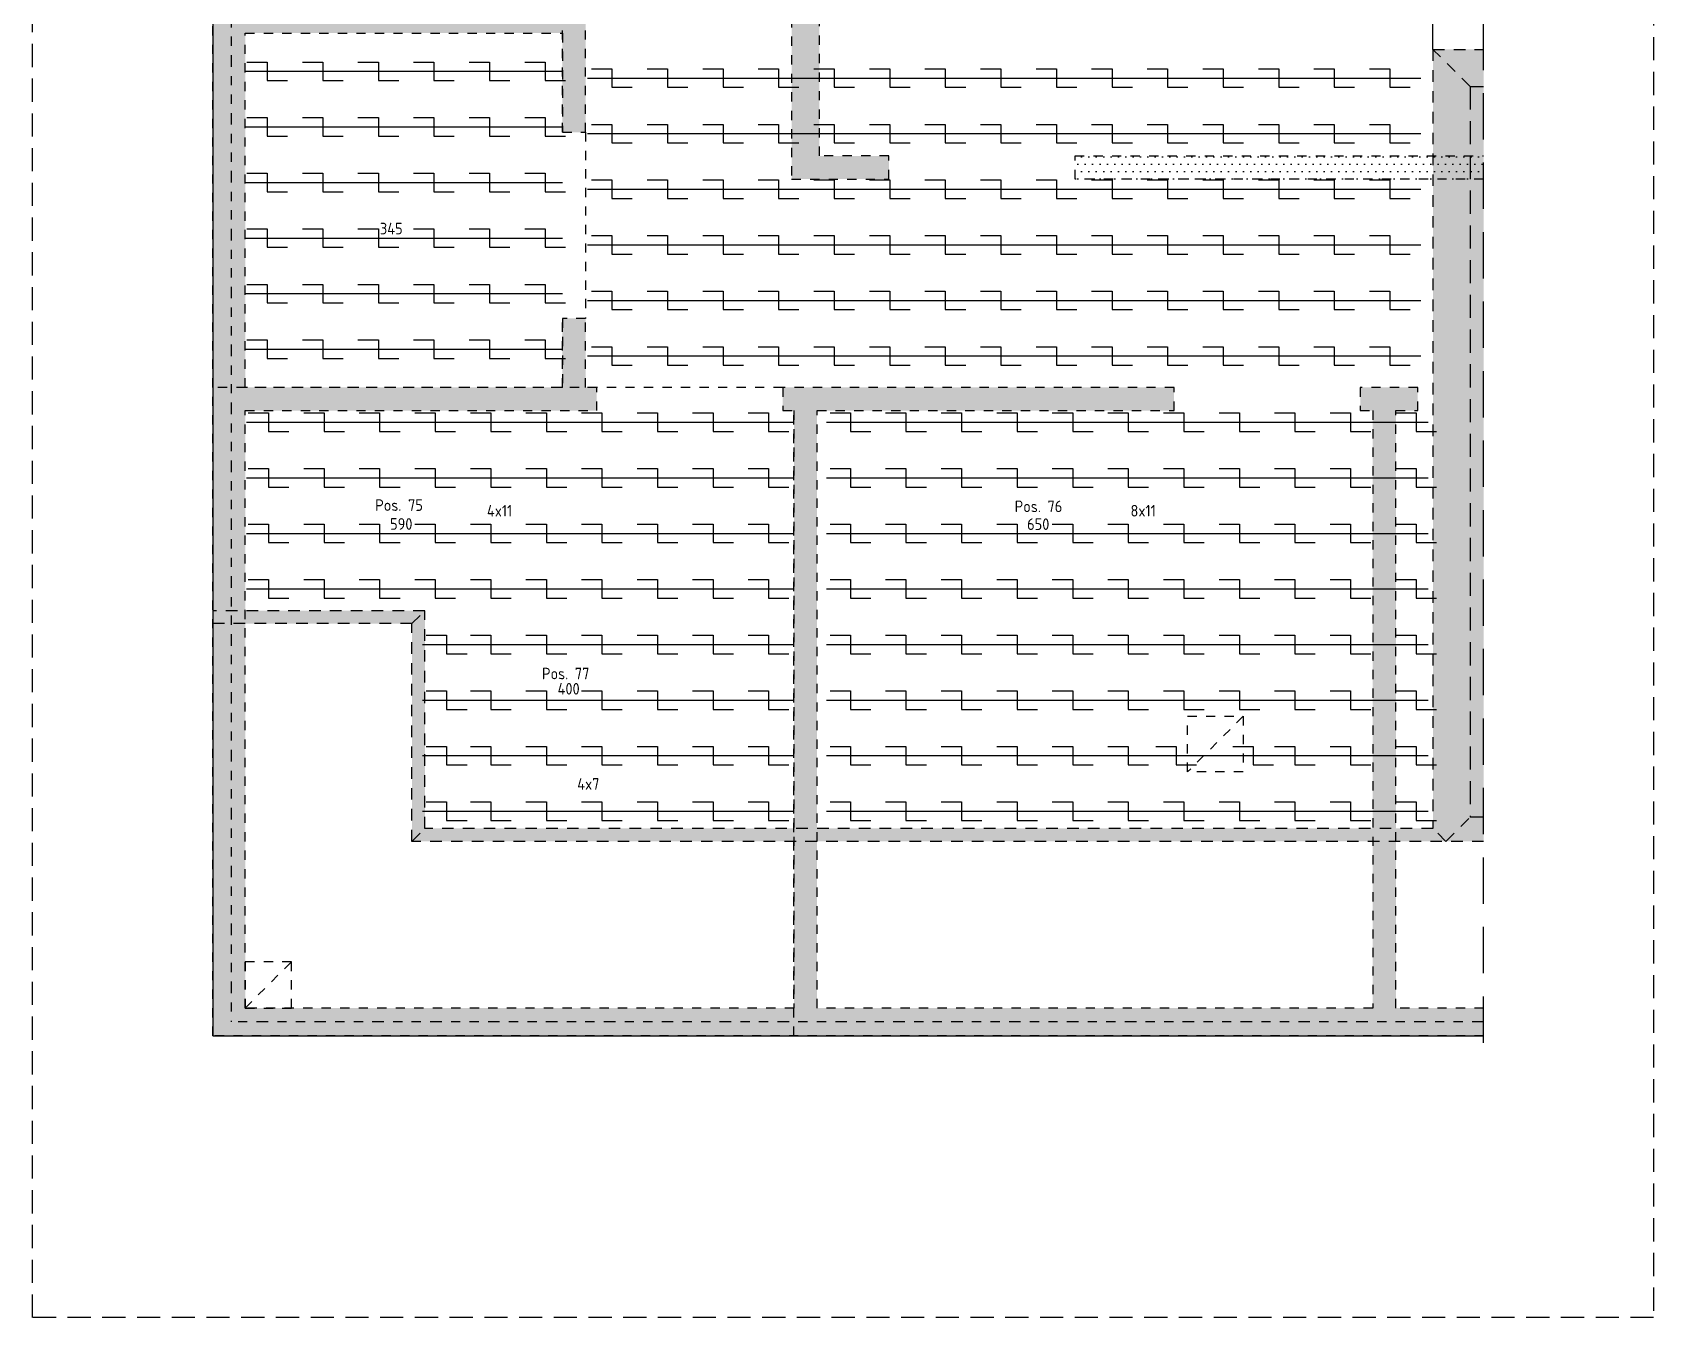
# Model space of a CAD drawing. Extents: x -59 to 99, y -34 to 56.
# Drawn here: x 56.7 to 74.21, y -34.49 to -20.62 of the extents above; entities that cross this region are included whole.
import ezdxf

# ---------------------------------------------------------------- set-up
doc = ezdxf.new("R2010")
doc.units = 0
doc.header["$LTSCALE"] = 0.5
for name, pattern in [('AUSGEZOGEN', [1000.01, 1000, 0.01]), ('DIVIDE2', [0.625, 0.25, -0.125, 0, -0.125, 0, -0.125]), ('DOT', [0.175, 0.05, -0.125]), ('GESTRICHELTX2', [1.5, 1, -0.5]), ('HIDDEN2', [0.187, 0.125, -0.062]), ('PUNKT', [0.175, 0.05, -0.125]), ('STRICHLINIE', [0.75, 0.5, -0.25]), ('VERDECKT', [0.375, 0.25, -0.125]), ('VERDECKTX2', [0.75, 0.5, -0.25])]:
    doc.linetypes.add(name, pattern=pattern)
for name, color, linetype in [('AFB', 7, 'Continuous'), ('BETON', 7, 'Continuous'), ('DETAIL', 7, 'Continuous'), ('DRUEBER', 7, 'Continuous'), ('grau_dunkel', 7, 'Continuous'), ('grau_hell', 7, 'Continuous'), ('HILFE', 7, 'Continuous'), ('RND', 7, 'Continuous'), ('SCHRAFF', 7, 'Continuous'), ('VERDECKT', 7, 'Continuous'), ('Versprung oberseitig', 7, 'Continuous')]:
    doc.layers.add(name, color=color, linetype=linetype)
doc.layers.add('NOPLOT', color=7, linetype='Continuous', plot=False)
doc.styles.add('txt', font='isocp.shx')
pattern_1 = [(0, (52.35565, -48.23742), (0.0396875, 0.079375), [0, -0.079375])]

msp = doc.modelspace()

# ---------------------------------------------------------------- hatches: boundary and pattern name
at = {"layer": 'grau_dunkel'}
msp.add_hatch(color=21, dxfattribs=at).paths.add_polyline_path([(72.37317, -29.09303), (72.37317, -21.20303), (72.22597, -21.20303), (72.22597, -29.09303)])
at = {"layer": 'grau_hell'}
h = msp.add_hatch(color=9, dxfattribs=at)
h.paths.add_polyline_path([(72.22597, -21.20303), (71.82597, -20.80303), (71.82597, -29.21303), (71.96597, -29.35303), (72.22597, -29.09303)])
h.paths.add_polyline_path([(60.94097, -29.21303), (60.80097, -29.35303), (71.96597, -29.35303), (71.82597, -29.21303)])
h.paths.add_polyline_path([(60.80097, -29.35303), (60.94097, -29.21303), (60.94097, -26.86303), (60.80097, -27.00303)])
h.paths.add_polyline_path([(58.65097, -26.86303), (58.65097, -27.00303), (60.80097, -27.00303), (60.94097, -26.86303)])
h.paths.add_polyline_path([(72.37317, -21.20303), (72.37317, -20.80303), (71.82597, -20.80303), (72.22597, -21.20303)])
h.paths.add_polyline_path([(72.37317, -29.35303), (72.37317, -29.09303), (72.22597, -29.09303), (71.96597, -29.35303)])
at = {"layer": 'SCHRAFF', "linetype": 'AUSGEZOGEN'}
h = msp.add_hatch(dxfattribs=at)
h.set_pattern_fill('DOTS', scale=0.05, double=1)
h.set_pattern_definition(pattern_1)
h.paths.add_polyline_path([(62.67597, -10.86604), (62.42597, -10.86604), (62.42597, -15.62803), (62.67597, -15.62803)])
h.paths.add_polyline_path([(72.37317, -31.45303), (72.37317, -31.15303), (71.42597, -31.15303), (71.42597, -24.70303), (71.66097, -24.70303), (71.66097, -24.45303), (71.04097, -24.45303), (71.04097, -24.70303), (71.17597, -24.70303), (71.17597, -31.15303), (65.17597, -31.15303), (65.17597, -24.70303), (69.03097, -24.70303), (69.03097, -24.45303), (64.80597, -24.45303), (64.80597, -24.70303), (64.92597, -24.70303), (64.92597, -31.15303), (59.00097, -31.15303), (59.00097, -24.70303), (62.79597, -24.70303), (62.79597, -24.45303), (62.67597, -24.45303), (62.67597, -23.70803), (62.42597, -23.70803), (62.42597, -24.45303), (59.00097, -24.45303), (59.00097, -20.62803), (62.42597, -20.62803), (62.42597, -21.69803), (62.67597, -21.69803), (62.67597, -18.86303), (62.42597, -18.86303), (62.42597, -20.37803), (59.00097, -20.37803), (59.00097, -17.52803), (62.42597, -17.52803), (62.42597, -17.72803), (62.67597, -17.72803), (62.67597, -17.12803), (62.42597, -17.12803), (62.42597, -17.27803), (59.00097, -17.27803), (59.00097, -10.86604), (58.70097, -10.86604), (58.70097, -17.27803), (58.65097, -17.27803), (58.65097, -31.45303)])
h = msp.add_hatch(dxfattribs=at)
h.set_pattern_fill('DOTS', scale=0.05, double=1)
h.paths.add_polyline_path([(65.20097, -11.85803), (64.90097, -11.85803), (64.90097, -22.20303), (65.95097, -22.20303), (65.95097, -21.95303), (65.20097, -21.95303)])
h.paths.add_polyline_path([(64.90097, -11.85803), (65.20097, -11.85803), (65.20097, -11.10303), (64.90097, -11.10303)])
h.paths.add_polyline_path([(64.90097, -10.86604), (64.90097, -11.10303), (65.20097, -11.10303), (65.20097, -10.86604)])
h = msp.add_hatch(dxfattribs=at)
h.set_pattern_fill('DOTS', scale=0.05, double=1)
h.set_pattern_definition(pattern_1)
h.paths.add_polyline_path([(72.37317, -22.20303), (72.37317, -21.95303), (67.96097, -21.95303), (67.96097, -22.20303)])

# ---------------------------------------------------------------- linework, layer by layer
at = {"layer": 'AFB', "color": 1, "linetype": 'DIVIDE2'}
for p in [(58.85097, -10.86604), (72.37317, -31.30303)]:
    msp.add_line(p, (58.85097, -31.30303), dxfattribs=at)
at = {"layer": 'BETON', "color": 6, "linetype": 'AUSGEZOGEN'}
for p, q in [((58.65097, -17.27803), (58.65097, -31.45303)), ((58.65097, -31.45303), (72.37317, -31.45303))]:
    msp.add_line(p, q, dxfattribs=at)
at = {"layer": 'BETON', "color": 7, "linetype": 'DOT'}
for points in [[(69.17597, -28.00303), (69.77597, -28.00303), (69.77597, -28.60303), (69.17597, -28.60303)], [(59.50097, -30.65303), (59.00097, -30.65303), (59.00097, -31.15303), (59.50097, -31.15303)]]:
    msp.add_lwpolyline(points, close=True, dxfattribs=at)
at = {"layer": 'DETAIL', "color": 102, "linetype": 'STRICHLINIE'}
msp.add_lwpolyline([(56.70327, -34.49404), (56.70327, -7.92118), (74.20802, -7.92118), (74.20802, -34.49404)], close=True, dxfattribs=at)
at = {"layer": 'DRUEBER', "color": 7, "linetype": 'PUNKT', "lineweight": -2}
for p, q in [((62.67597, -21.69803), (62.67597, -18.86303)), ((59.00097, -24.45303), (59.00097, -20.62803)), ((59.00097, -20.62803), (62.42597, -20.62803)), ((62.42597, -20.62803), (62.42597, -21.69803)), ((62.42597, -21.69803), (62.67597, -21.69803)), ((62.67597, -23.70803), (62.42597, -23.70803)), ((62.42597, -23.70803), (62.42597, -24.45303)), ((62.67597, -24.45303), (62.67597, -23.70803)), ((62.42597, -24.45303), (59.00097, -24.45303)), ((62.79597, -24.45303), (62.67597, -24.45303)), ((62.79597, -24.70303), (62.79597, -24.45303)), ((69.03097, -24.45303), (64.80597, -24.45303)), ((64.80597, -24.45303), (64.80597, -24.70303)), ((69.03097, -24.70303), (69.03097, -24.45303)), ((71.66097, -24.45303), (71.04097, -24.45303)), ((71.04097, -24.45303), (71.04097, -24.70303)), ((71.66097, -24.70303), (71.66097, -24.45303)), ((59.00097, -31.15303), (59.00097, -24.70303)), ((59.00097, -24.70303), (62.79597, -24.70303)), ((64.80597, -24.70303), (64.92597, -24.70303)), ((64.92597, -24.70303), (64.92597, -31.15303)), ((65.17597, -31.15303), (65.17597, -24.70303)), ((65.17597, -24.70303), (69.03097, -24.70303)), ((71.04097, -24.70303), (71.17597, -24.70303)), ((71.17597, -24.70303), (71.17597, -31.15303)), ((71.42597, -31.15303), (71.42597, -24.70303)), ((71.42597, -24.70303), (71.66097, -24.70303)), ((64.92597, -31.15303), (59.00097, -31.15303)), ((71.17597, -31.15303), (65.17597, -31.15303)), ((72.37317, -31.15303), (71.42597, -31.15303))]:
    msp.add_line(p, q, dxfattribs=at)
for points in [[(72.37317, -31.45303), (58.65097, -31.45303), (58.65097, -17.27803), (58.70097, -17.27803), (58.70097, -10.86604)], [(64.90097, -10.86604), (64.90097, -22.20303), (65.95097, -22.20303), (65.95097, -21.95303), (65.20097, -21.95303), (65.20097, -10.86604)], [(72.37317, -22.20303), (67.96097, -22.20303), (67.96097, -21.95303)], [(67.96097, -21.95303), (72.37317, -21.95303)]]:
    msp.add_lwpolyline(points, dxfattribs=at)
at = {"layer": 'grau_dunkel', "color": 7, "linetype": 'DOT'}
for p, q in [((69.77597, -28.00303), (69.17597, -28.60303)), ((59.00097, -31.15303), (59.50097, -30.65303))]:
    msp.add_line(p, q, dxfattribs=at)
at = {"layer": 'HILFE', "color": 102, "linetype": 'GESTRICHELTX2'}
msp.add_line((72.37317, -31.52641), (72.37317, -10.86604), dxfattribs=at)
at = {"layer": 'NOPLOT', "color": 191, "linetype": 'AUSGEZOGEN'}
msp.add_line((71.82597, -20.80303), (71.82597, -10.48405), dxfattribs=at)
at = {"layer": 'RND', "color": 1, "linetype": 'AUSGEZOGEN'}
for points in [[(59.01846, -20.94042), (59.23846, -20.94042), (59.23846, -21.14042), (59.45846, -21.14042)], [(59.61846, -20.94042), (59.83846, -20.94042), (59.83846, -21.14042), (60.05846, -21.14042)], [(60.21846, -20.94042), (60.43846, -20.94042), (60.43846, -21.14042), (60.65846, -21.14042)], [(60.81846, -20.94042), (61.03846, -20.94042), (61.03846, -21.14042), (61.25846, -21.14042)], [(61.41846, -20.94042), (61.63846, -20.94042), (61.63846, -21.14042), (61.85846, -21.14042)], [(62.01846, -20.94042), (62.23846, -20.94042), (62.23846, -21.14042), (62.45846, -21.14042)], [(59.00097, -21.04042), (62.42597, -21.04042)], [(62.6951, -21.11303), (71.6951, -21.11303)], [(62.74045, -21.01303), (62.96045, -21.01303), (62.96045, -21.21303), (63.18045, -21.21303)], [(63.34045, -21.01303), (63.56045, -21.01303), (63.56045, -21.21303), (63.78045, -21.21303)], [(63.94045, -21.01303), (64.16045, -21.01303), (64.16045, -21.21303), (64.38045, -21.21303)], [(64.54045, -21.01303), (64.76045, -21.01303), (64.76045, -21.21303), (64.98045, -21.21303)], [(65.14045, -21.01303), (65.36045, -21.01303), (65.36045, -21.21303), (65.58045, -21.21303)], [(65.74045, -21.01303), (65.96045, -21.01303), (65.96045, -21.21303), (66.18045, -21.21303)], [(66.34045, -21.01303), (66.56045, -21.01303), (66.56045, -21.21303), (66.78045, -21.21303)], [(66.94045, -21.01303), (67.16045, -21.01303), (67.16045, -21.21303), (67.38045, -21.21303)], [(67.54045, -21.01303), (67.76045, -21.01303), (67.76045, -21.21303), (67.98045, -21.21303)], [(68.14045, -21.01303), (68.36045, -21.01303), (68.36045, -21.21303), (68.58045, -21.21303)], [(68.74045, -21.01303), (68.96045, -21.01303), (68.96045, -21.21303), (69.18045, -21.21303)], [(69.34045, -21.01303), (69.56045, -21.01303), (69.56045, -21.21303), (69.78045, -21.21303)], [(69.94045, -21.01303), (70.16045, -21.01303), (70.16045, -21.21303), (70.38045, -21.21303)], [(70.54045, -21.01303), (70.76045, -21.01303), (70.76045, -21.21303), (70.98045, -21.21303)], [(71.14045, -21.01303), (71.36045, -21.01303), (71.36045, -21.21303), (71.58045, -21.21303)], [(59.00097, -21.64042), (62.42597, -21.64042)], [(59.01846, -21.54042), (59.23846, -21.54042), (59.23846, -21.74042), (59.45846, -21.74042)], [(59.61846, -21.54042), (59.83846, -21.54042), (59.83846, -21.74042), (60.05846, -21.74042)], [(60.21846, -21.54042), (60.43846, -21.54042), (60.43846, -21.74042), (60.65846, -21.74042)], [(60.81846, -21.54042), (61.03846, -21.54042), (61.03846, -21.74042), (61.25846, -21.74042)], [(61.41846, -21.54042), (61.63846, -21.54042), (61.63846, -21.74042), (61.85846, -21.74042)], [(62.01846, -21.54042), (62.23846, -21.54042), (62.23846, -21.74042), (62.45846, -21.74042)], [(62.74045, -21.61303), (62.96045, -21.61303), (62.96045, -21.81303), (63.18045, -21.81303)], [(63.34045, -21.61303), (63.56045, -21.61303), (63.56045, -21.81303), (63.78045, -21.81303)], [(63.94045, -21.61303), (64.16045, -21.61303), (64.16045, -21.81303), (64.38045, -21.81303)], [(64.54045, -21.61303), (64.76045, -21.61303), (64.76045, -21.81303), (64.98045, -21.81303)], [(65.14045, -21.61303), (65.36045, -21.61303), (65.36045, -21.81303), (65.58045, -21.81303)], [(65.74045, -21.61303), (65.96045, -21.61303), (65.96045, -21.81303), (66.18045, -21.81303)], [(66.34045, -21.61303), (66.56045, -21.61303), (66.56045, -21.81303), (66.78045, -21.81303)], [(66.94045, -21.61303), (67.16045, -21.61303), (67.16045, -21.81303), (67.38045, -21.81303)], [(67.54045, -21.61303), (67.76045, -21.61303), (67.76045, -21.81303), (67.98045, -21.81303)], [(68.14045, -21.61303), (68.36045, -21.61303), (68.36045, -21.81303), (68.58045, -21.81303)], [(68.74045, -21.61303), (68.96045, -21.61303), (68.96045, -21.81303), (69.18045, -21.81303)], [(69.34045, -21.61303), (69.56045, -21.61303), (69.56045, -21.81303), (69.78045, -21.81303)], [(69.94045, -21.61303), (70.16045, -21.61303), (70.16045, -21.81303), (70.38045, -21.81303)], [(70.54045, -21.61303), (70.76045, -21.61303), (70.76045, -21.81303), (70.98045, -21.81303)], [(71.14045, -21.61303), (71.36045, -21.61303), (71.36045, -21.81303), (71.58045, -21.81303)], [(62.6951, -21.71303), (71.6951, -21.71303)], [(59.01846, -22.14042), (59.23846, -22.14042), (59.23846, -22.34042), (59.45846, -22.34042)], [(59.61846, -22.14042), (59.83846, -22.14042), (59.83846, -22.34042), (60.05846, -22.34042)], [(60.21846, -22.14042), (60.43846, -22.14042), (60.43846, -22.34042), (60.65846, -22.34042)], [(60.81846, -22.14042), (61.03846, -22.14042), (61.03846, -22.34042), (61.25846, -22.34042)], [(61.41846, -22.14042), (61.63846, -22.14042), (61.63846, -22.34042), (61.85846, -22.34042)], [(62.01846, -22.14042), (62.23846, -22.14042), (62.23846, -22.34042), (62.45846, -22.34042)], [(62.74045, -22.21303), (62.96045, -22.21303), (62.96045, -22.41303), (63.18045, -22.41303)], [(63.34045, -22.21303), (63.56045, -22.21303), (63.56045, -22.41303), (63.78045, -22.41303)], [(63.94045, -22.21303), (64.16045, -22.21303), (64.16045, -22.41303), (64.38045, -22.41303)], [(64.54045, -22.21303), (64.76045, -22.21303), (64.76045, -22.41303), (64.98045, -22.41303)], [(65.14045, -22.21303), (65.36045, -22.21303), (65.36045, -22.41303), (65.58045, -22.41303)], [(65.74045, -22.21303), (65.96045, -22.21303), (65.96045, -22.41303), (66.18045, -22.41303)], [(66.34045, -22.21303), (66.56045, -22.21303), (66.56045, -22.41303), (66.78045, -22.41303)], [(66.94045, -22.21303), (67.16045, -22.21303), (67.16045, -22.41303), (67.38045, -22.41303)], [(67.54045, -22.21303), (67.76045, -22.21303), (67.76045, -22.41303), (67.98045, -22.41303)], [(68.14045, -22.21303), (68.36045, -22.21303), (68.36045, -22.41303), (68.58045, -22.41303)], [(68.74045, -22.21303), (68.96045, -22.21303), (68.96045, -22.41303), (69.18045, -22.41303)], [(69.34045, -22.21303), (69.56045, -22.21303), (69.56045, -22.41303), (69.78045, -22.41303)], [(69.94045, -22.21303), (70.16045, -22.21303), (70.16045, -22.41303), (70.38045, -22.41303)], [(70.54045, -22.21303), (70.76045, -22.21303), (70.76045, -22.41303), (70.98045, -22.41303)], [(71.14045, -22.21303), (71.36045, -22.21303), (71.36045, -22.41303), (71.58045, -22.41303)], [(59.00097, -22.24042), (62.42597, -22.24042)], [(62.6951, -22.31303), (71.6951, -22.31303)], [(59.01846, -22.74042), (59.23846, -22.74042), (59.23846, -22.94042), (59.45846, -22.94042)], [(59.61846, -22.74042), (59.83846, -22.74042), (59.83846, -22.94042), (60.05846, -22.94042)], [(60.21846, -22.74042), (60.43846, -22.74042), (60.43846, -22.94042), (60.65846, -22.94042)], [(60.81846, -22.74042), (61.03846, -22.74042), (61.03846, -22.94042), (61.25846, -22.94042)], [(61.41846, -22.74042), (61.63846, -22.74042), (61.63846, -22.94042), (61.85846, -22.94042)], [(62.01846, -22.74042), (62.23846, -22.74042), (62.23846, -22.94042), (62.45846, -22.94042)], [(59.00097, -22.84042), (62.42597, -22.84042)], [(62.6951, -22.91303), (71.6951, -22.91303)], [(62.74045, -22.81303), (62.96045, -22.81303), (62.96045, -23.01303), (63.18045, -23.01303)], [(63.34045, -22.81303), (63.56045, -22.81303), (63.56045, -23.01303), (63.78045, -23.01303)], [(63.94045, -22.81303), (64.16045, -22.81303), (64.16045, -23.01303), (64.38045, -23.01303)], [(64.54045, -22.81303), (64.76045, -22.81303), (64.76045, -23.01303), (64.98045, -23.01303)], [(65.14045, -22.81303), (65.36045, -22.81303), (65.36045, -23.01303), (65.58045, -23.01303)], [(65.74045, -22.81303), (65.96045, -22.81303), (65.96045, -23.01303), (66.18045, -23.01303)], [(66.34045, -22.81303), (66.56045, -22.81303), (66.56045, -23.01303), (66.78045, -23.01303)], [(66.94045, -22.81303), (67.16045, -22.81303), (67.16045, -23.01303), (67.38045, -23.01303)], [(67.54045, -22.81303), (67.76045, -22.81303), (67.76045, -23.01303), (67.98045, -23.01303)], [(68.14045, -22.81303), (68.36045, -22.81303), (68.36045, -23.01303), (68.58045, -23.01303)], [(68.74045, -22.81303), (68.96045, -22.81303), (68.96045, -23.01303), (69.18045, -23.01303)], [(69.34045, -22.81303), (69.56045, -22.81303), (69.56045, -23.01303), (69.78045, -23.01303)], [(69.94045, -22.81303), (70.16045, -22.81303), (70.16045, -23.01303), (70.38045, -23.01303)], [(70.54045, -22.81303), (70.76045, -22.81303), (70.76045, -23.01303), (70.98045, -23.01303)], [(71.14045, -22.81303), (71.36045, -22.81303), (71.36045, -23.01303), (71.58045, -23.01303)], [(59.00097, -23.44042), (62.42597, -23.44042)], [(59.01846, -23.34042), (59.23846, -23.34042), (59.23846, -23.54042), (59.45846, -23.54042)], [(59.61846, -23.34042), (59.83846, -23.34042), (59.83846, -23.54042), (60.05846, -23.54042)], [(60.21846, -23.34042), (60.43846, -23.34042), (60.43846, -23.54042), (60.65846, -23.54042)], [(60.81846, -23.34042), (61.03846, -23.34042), (61.03846, -23.54042), (61.25846, -23.54042)], [(61.41846, -23.34042), (61.63846, -23.34042), (61.63846, -23.54042), (61.85846, -23.54042)], [(62.01846, -23.34042), (62.23846, -23.34042), (62.23846, -23.54042), (62.45846, -23.54042)], [(62.74045, -23.41303), (62.96045, -23.41303), (62.96045, -23.61303), (63.18045, -23.61303)], [(63.34045, -23.41303), (63.56045, -23.41303), (63.56045, -23.61303), (63.78045, -23.61303)], [(63.94045, -23.41303), (64.16045, -23.41303), (64.16045, -23.61303), (64.38045, -23.61303)], [(64.54045, -23.41303), (64.76045, -23.41303), (64.76045, -23.61303), (64.98045, -23.61303)], [(65.14045, -23.41303), (65.36045, -23.41303), (65.36045, -23.61303), (65.58045, -23.61303)], [(65.74045, -23.41303), (65.96045, -23.41303), (65.96045, -23.61303), (66.18045, -23.61303)], [(66.34045, -23.41303), (66.56045, -23.41303), (66.56045, -23.61303), (66.78045, -23.61303)], [(66.94045, -23.41303), (67.16045, -23.41303), (67.16045, -23.61303), (67.38045, -23.61303)], [(67.54045, -23.41303), (67.76045, -23.41303), (67.76045, -23.61303), (67.98045, -23.61303)], [(68.14045, -23.41303), (68.36045, -23.41303), (68.36045, -23.61303), (68.58045, -23.61303)], [(68.74045, -23.41303), (68.96045, -23.41303), (68.96045, -23.61303), (69.18045, -23.61303)], [(69.34045, -23.41303), (69.56045, -23.41303), (69.56045, -23.61303), (69.78045, -23.61303)], [(69.94045, -23.41303), (70.16045, -23.41303), (70.16045, -23.61303), (70.38045, -23.61303)], [(70.54045, -23.41303), (70.76045, -23.41303), (70.76045, -23.61303), (70.98045, -23.61303)], [(71.14045, -23.41303), (71.36045, -23.41303), (71.36045, -23.61303), (71.58045, -23.61303)], [(62.6951, -23.51303), (71.6951, -23.51303)], [(59.01846, -23.94042), (59.23846, -23.94042), (59.23846, -24.14042), (59.45846, -24.14042)], [(59.61846, -23.94042), (59.83846, -23.94042), (59.83846, -24.14042), (60.05846, -24.14042)], [(60.21846, -23.94042), (60.43846, -23.94042), (60.43846, -24.14042), (60.65846, -24.14042)], [(60.81846, -23.94042), (61.03846, -23.94042), (61.03846, -24.14042), (61.25846, -24.14042)], [(61.41846, -23.94042), (61.63846, -23.94042), (61.63846, -24.14042), (61.85846, -24.14042)], [(62.01846, -23.94042), (62.23846, -23.94042), (62.23846, -24.14042), (62.45846, -24.14042)], [(59.00097, -24.04042), (62.42597, -24.04042)], [(62.6951, -24.11303), (71.6951, -24.11303)], [(62.74045, -24.01303), (62.96045, -24.01303), (62.96045, -24.21303), (63.18045, -24.21303)], [(63.34045, -24.01303), (63.56045, -24.01303), (63.56045, -24.21303), (63.78045, -24.21303)], [(63.94045, -24.01303), (64.16045, -24.01303), (64.16045, -24.21303), (64.38045, -24.21303)], [(64.54045, -24.01303), (64.76045, -24.01303), (64.76045, -24.21303), (64.98045, -24.21303)], [(65.14045, -24.01303), (65.36045, -24.01303), (65.36045, -24.21303), (65.58045, -24.21303)], [(65.74045, -24.01303), (65.96045, -24.01303), (65.96045, -24.21303), (66.18045, -24.21303)], [(66.34045, -24.01303), (66.56045, -24.01303), (66.56045, -24.21303), (66.78045, -24.21303)], [(66.94045, -24.01303), (67.16045, -24.01303), (67.16045, -24.21303), (67.38045, -24.21303)], [(67.54045, -24.01303), (67.76045, -24.01303), (67.76045, -24.21303), (67.98045, -24.21303)], [(68.14045, -24.01303), (68.36045, -24.01303), (68.36045, -24.21303), (68.58045, -24.21303)], [(68.74045, -24.01303), (68.96045, -24.01303), (68.96045, -24.21303), (69.18045, -24.21303)], [(69.34045, -24.01303), (69.56045, -24.01303), (69.56045, -24.21303), (69.78045, -24.21303)], [(69.94045, -24.01303), (70.16045, -24.01303), (70.16045, -24.21303), (70.38045, -24.21303)], [(70.54045, -24.01303), (70.76045, -24.01303), (70.76045, -24.21303), (70.98045, -24.21303)], [(71.14045, -24.01303), (71.36045, -24.01303), (71.36045, -24.21303), (71.58045, -24.21303)], [(59.01487, -24.82805), (64.91487, -24.82805)], [(59.03237, -24.72805), (59.25237, -24.72805), (59.25237, -24.92805), (59.47237, -24.92805)], [(59.63237, -24.72805), (59.85237, -24.72805), (59.85237, -24.92805), (60.07237, -24.92805)], [(60.23237, -24.72805), (60.45237, -24.72805), (60.45237, -24.92805), (60.67237, -24.92805)], [(60.83237, -24.72805), (61.05237, -24.72805), (61.05237, -24.92805), (61.27237, -24.92805)], [(61.43237, -24.72805), (61.65237, -24.72805), (61.65237, -24.92805), (61.87237, -24.92805)], [(62.03237, -24.72805), (62.25237, -24.72805), (62.25237, -24.92805), (62.47237, -24.92805)], [(62.63237, -24.72805), (62.85237, -24.72805), (62.85237, -24.92805), (63.07237, -24.92805)], [(63.23237, -24.72805), (63.45237, -24.72805), (63.45237, -24.92805), (63.67237, -24.92805)], [(63.83237, -24.72805), (64.05237, -24.72805), (64.05237, -24.92805), (64.27237, -24.92805)], [(64.43237, -24.72805), (64.65237, -24.72805), (64.65237, -24.92805), (64.87237, -24.92805)], [(65.27573, -24.82805), (71.77573, -24.82805)], [(65.31566, -24.72805), (65.53566, -24.72805), (65.53566, -24.92805), (65.75566, -24.92805)], [(65.91566, -24.72805), (66.13566, -24.72805), (66.13566, -24.92805), (66.35566, -24.92805)], [(66.51566, -24.72805), (66.73566, -24.72805), (66.73566, -24.92805), (66.95566, -24.92805)], [(67.11566, -24.72805), (67.33566, -24.72805), (67.33566, -24.92805), (67.55566, -24.92805)], [(67.71566, -24.72805), (67.93566, -24.72805), (67.93566, -24.92805), (68.15566, -24.92805)], [(68.31566, -24.72805), (68.53566, -24.72805), (68.53566, -24.92805), (68.75566, -24.92805)], [(68.91566, -24.72805), (69.13566, -24.72805), (69.13566, -24.92805), (69.35566, -24.92805)], [(69.51566, -24.72805), (69.73566, -24.72805), (69.73566, -24.92805), (69.95566, -24.92805)], [(70.11566, -24.72805), (70.33566, -24.72805), (70.33566, -24.92805), (70.55566, -24.92805)], [(70.71566, -24.72805), (70.93566, -24.72805), (70.93566, -24.92805), (71.15566, -24.92805)], [(71.4239, -24.72805), (71.6439, -24.72805), (71.6439, -24.92805), (71.8639, -24.92805)], [(59.03237, -25.32805), (59.25237, -25.32805), (59.25237, -25.52805), (59.47237, -25.52805)], [(59.63237, -25.32805), (59.85237, -25.32805), (59.85237, -25.52805), (60.07237, -25.52805)], [(60.23237, -25.32805), (60.45237, -25.32805), (60.45237, -25.52805), (60.67237, -25.52805)], [(60.83237, -25.32805), (61.05237, -25.32805), (61.05237, -25.52805), (61.27237, -25.52805)], [(61.43237, -25.32805), (61.65237, -25.32805), (61.65237, -25.52805), (61.87237, -25.52805)], [(62.03237, -25.32805), (62.25237, -25.32805), (62.25237, -25.52805), (62.47237, -25.52805)], [(62.63237, -25.32805), (62.85237, -25.32805), (62.85237, -25.52805), (63.07237, -25.52805)], [(63.23237, -25.32805), (63.45237, -25.32805), (63.45237, -25.52805), (63.67237, -25.52805)], [(63.83237, -25.32805), (64.05237, -25.32805), (64.05237, -25.52805), (64.27237, -25.52805)], [(64.43237, -25.32805), (64.65237, -25.32805), (64.65237, -25.52805), (64.87237, -25.52805)], [(65.31566, -25.32805), (65.53566, -25.32805), (65.53566, -25.52805), (65.75566, -25.52805)], [(65.91566, -25.32805), (66.13566, -25.32805), (66.13566, -25.52805), (66.35566, -25.52805)], [(66.51566, -25.32805), (66.73566, -25.32805), (66.73566, -25.52805), (66.95566, -25.52805)], [(67.11566, -25.32805), (67.33566, -25.32805), (67.33566, -25.52805), (67.55566, -25.52805)], [(67.71566, -25.32805), (67.93566, -25.32805), (67.93566, -25.52805), (68.15566, -25.52805)], [(68.31566, -25.32805), (68.53566, -25.32805), (68.53566, -25.52805), (68.75566, -25.52805)], [(68.91566, -25.32805), (69.13566, -25.32805), (69.13566, -25.52805), (69.35566, -25.52805)], [(69.51566, -25.32805), (69.73566, -25.32805), (69.73566, -25.52805), (69.95566, -25.52805)], [(70.11566, -25.32805), (70.33566, -25.32805), (70.33566, -25.52805), (70.55566, -25.52805)], [(70.71566, -25.32805), (70.93566, -25.32805), (70.93566, -25.52805), (71.15566, -25.52805)], [(71.4239, -25.32805), (71.6439, -25.32805), (71.6439, -25.52805), (71.8639, -25.52805)], [(59.01487, -25.42805), (64.91487, -25.42805)], [(65.27573, -25.42805), (71.77573, -25.42805)], [(59.01487, -26.02805), (64.91487, -26.02805)], [(59.03237, -25.92805), (59.25237, -25.92805), (59.25237, -26.12805), (59.47237, -26.12805)], [(59.63237, -25.92805), (59.85237, -25.92805), (59.85237, -26.12805), (60.07237, -26.12805)], [(60.23237, -25.92805), (60.45237, -25.92805), (60.45237, -26.12805), (60.67237, -26.12805)], [(60.83237, -25.92805), (61.05237, -25.92805), (61.05237, -26.12805), (61.27237, -26.12805)], [(61.43237, -25.92805), (61.65237, -25.92805), (61.65237, -26.12805), (61.87237, -26.12805)], [(62.03237, -25.92805), (62.25237, -25.92805), (62.25237, -26.12805), (62.47237, -26.12805)], [(62.63237, -25.92805), (62.85237, -25.92805), (62.85237, -26.12805), (63.07237, -26.12805)], [(63.23237, -25.92805), (63.45237, -25.92805), (63.45237, -26.12805), (63.67237, -26.12805)], [(63.83237, -25.92805), (64.05237, -25.92805), (64.05237, -26.12805), (64.27237, -26.12805)], [(64.43237, -25.92805), (64.65237, -25.92805), (64.65237, -26.12805), (64.87237, -26.12805)], [(65.27573, -26.02805), (71.77573, -26.02805)], [(65.31566, -25.92805), (65.53566, -25.92805), (65.53566, -26.12805), (65.75566, -26.12805)], [(65.91566, -25.92805), (66.13566, -25.92805), (66.13566, -26.12805), (66.35566, -26.12805)], [(66.51566, -25.92805), (66.73566, -25.92805), (66.73566, -26.12805), (66.95566, -26.12805)], [(67.11566, -25.92805), (67.33566, -25.92805), (67.33566, -26.12805), (67.55566, -26.12805)], [(67.71566, -25.92805), (67.93566, -25.92805), (67.93566, -26.12805), (68.15566, -26.12805)], [(68.31566, -25.92805), (68.53566, -25.92805), (68.53566, -26.12805), (68.75566, -26.12805)], [(68.91566, -25.92805), (69.13566, -25.92805), (69.13566, -26.12805), (69.35566, -26.12805)], [(69.51566, -25.92805), (69.73566, -25.92805), (69.73566, -26.12805), (69.95566, -26.12805)], [(70.11566, -25.92805), (70.33566, -25.92805), (70.33566, -26.12805), (70.55566, -26.12805)], [(70.71566, -25.92805), (70.93566, -25.92805), (70.93566, -26.12805), (71.15566, -26.12805)], [(71.4239, -25.92805), (71.6439, -25.92805), (71.6439, -26.12805), (71.8639, -26.12805)], [(59.03237, -26.52805), (59.25237, -26.52805), (59.25237, -26.72805), (59.47237, -26.72805)], [(59.63237, -26.52805), (59.85237, -26.52805), (59.85237, -26.72805), (60.07237, -26.72805)], [(60.23237, -26.52805), (60.45237, -26.52805), (60.45237, -26.72805), (60.67237, -26.72805)], [(60.83237, -26.52805), (61.05237, -26.52805), (61.05237, -26.72805), (61.27237, -26.72805)], [(61.43237, -26.52805), (61.65237, -26.52805), (61.65237, -26.72805), (61.87237, -26.72805)], [(62.03237, -26.52805), (62.25237, -26.52805), (62.25237, -26.72805), (62.47237, -26.72805)], [(62.63237, -26.52805), (62.85237, -26.52805), (62.85237, -26.72805), (63.07237, -26.72805)], [(63.23237, -26.52805), (63.45237, -26.52805), (63.45237, -26.72805), (63.67237, -26.72805)], [(63.83237, -26.52805), (64.05237, -26.52805), (64.05237, -26.72805), (64.27237, -26.72805)], [(64.43237, -26.52805), (64.65237, -26.52805), (64.65237, -26.72805), (64.87237, -26.72805)], [(65.31566, -26.52805), (65.53566, -26.52805), (65.53566, -26.72805), (65.75566, -26.72805)], [(65.91566, -26.52805), (66.13566, -26.52805), (66.13566, -26.72805), (66.35566, -26.72805)], [(66.51566, -26.52805), (66.73566, -26.52805), (66.73566, -26.72805), (66.95566, -26.72805)], [(67.11566, -26.52805), (67.33566, -26.52805), (67.33566, -26.72805), (67.55566, -26.72805)], [(67.71566, -26.52805), (67.93566, -26.52805), (67.93566, -26.72805), (68.15566, -26.72805)], [(68.31566, -26.52805), (68.53566, -26.52805), (68.53566, -26.72805), (68.75566, -26.72805)], [(68.91566, -26.52805), (69.13566, -26.52805), (69.13566, -26.72805), (69.35566, -26.72805)], [(69.51566, -26.52805), (69.73566, -26.52805), (69.73566, -26.72805), (69.95566, -26.72805)], [(70.11566, -26.52805), (70.33566, -26.52805), (70.33566, -26.72805), (70.55566, -26.72805)], [(70.71566, -26.52805), (70.93566, -26.52805), (70.93566, -26.72805), (71.15566, -26.72805)], [(71.4239, -26.52805), (71.6439, -26.52805), (71.6439, -26.72805), (71.8639, -26.72805)], [(59.01487, -26.62805), (64.91487, -26.62805)], [(65.27573, -26.62805), (71.77573, -26.62805)], [(60.95579, -27.12805), (61.17579, -27.12805), (61.17579, -27.32805), (61.39579, -27.32805)], [(61.43237, -27.12805), (61.65237, -27.12805), (61.65237, -27.32805), (61.87237, -27.32805)], [(62.03237, -27.12805), (62.25237, -27.12805), (62.25237, -27.32805), (62.47237, -27.32805)], [(62.63237, -27.12805), (62.85237, -27.12805), (62.85237, -27.32805), (63.07237, -27.32805)], [(63.23237, -27.12805), (63.45237, -27.12805), (63.45237, -27.32805), (63.67237, -27.32805)], [(63.83237, -27.12805), (64.05237, -27.12805), (64.05237, -27.32805), (64.27237, -27.32805)], [(64.43237, -27.12805), (64.65237, -27.12805), (64.65237, -27.32805), (64.87237, -27.32805)], [(65.31566, -27.12805), (65.53566, -27.12805), (65.53566, -27.32805), (65.75566, -27.32805)], [(65.91566, -27.12805), (66.13566, -27.12805), (66.13566, -27.32805), (66.35566, -27.32805)], [(66.51566, -27.12805), (66.73566, -27.12805), (66.73566, -27.32805), (66.95566, -27.32805)], [(67.11566, -27.12805), (67.33566, -27.12805), (67.33566, -27.32805), (67.55566, -27.32805)], [(67.71566, -27.12805), (67.93566, -27.12805), (67.93566, -27.32805), (68.15566, -27.32805)], [(68.31566, -27.12805), (68.53566, -27.12805), (68.53566, -27.32805), (68.75566, -27.32805)], [(68.91566, -27.12805), (69.13566, -27.12805), (69.13566, -27.32805), (69.35566, -27.32805)], [(69.51566, -27.12805), (69.73566, -27.12805), (69.73566, -27.32805), (69.95566, -27.32805)], [(70.11566, -27.12805), (70.33566, -27.12805), (70.33566, -27.32805), (70.55566, -27.32805)], [(70.71566, -27.12805), (70.93566, -27.12805), (70.93566, -27.32805), (71.15566, -27.32805)], [(71.4239, -27.12805), (71.6439, -27.12805), (71.6439, -27.32805), (71.8639, -27.32805)], [(60.91487, -27.22805), (64.91487, -27.22805)], [(65.27573, -27.22805), (71.77573, -27.22805)], [(60.91487, -27.82805), (64.91487, -27.82805)], [(60.95579, -27.72805), (61.17579, -27.72805), (61.17579, -27.92805), (61.39579, -27.92805)], [(61.43237, -27.72805), (61.65237, -27.72805), (61.65237, -27.92805), (61.87237, -27.92805)], [(62.03237, -27.72805), (62.25237, -27.72805), (62.25237, -27.92805), (62.47237, -27.92805)], [(62.63237, -27.72805), (62.85237, -27.72805), (62.85237, -27.92805), (63.07237, -27.92805)], [(63.23237, -27.72805), (63.45237, -27.72805), (63.45237, -27.92805), (63.67237, -27.92805)], [(63.83237, -27.72805), (64.05237, -27.72805), (64.05237, -27.92805), (64.27237, -27.92805)], [(64.43237, -27.72805), (64.65237, -27.72805), (64.65237, -27.92805), (64.87237, -27.92805)], [(65.27573, -27.82805), (71.77573, -27.82805)], [(65.31566, -27.72805), (65.53566, -27.72805), (65.53566, -27.92805), (65.75566, -27.92805)], [(65.91566, -27.72805), (66.13566, -27.72805), (66.13566, -27.92805), (66.35566, -27.92805)], [(66.51566, -27.72805), (66.73566, -27.72805), (66.73566, -27.92805), (66.95566, -27.92805)], [(67.11566, -27.72805), (67.33566, -27.72805), (67.33566, -27.92805), (67.55566, -27.92805)], [(67.71566, -27.72805), (67.93566, -27.72805), (67.93566, -27.92805), (68.15566, -27.92805)], [(68.31566, -27.72805), (68.53566, -27.72805), (68.53566, -27.92805), (68.75566, -27.92805)], [(68.91566, -27.72805), (69.13566, -27.72805), (69.13566, -27.92805), (69.35566, -27.92805)], [(69.51566, -27.72805), (69.73566, -27.72805), (69.73566, -27.92805), (69.95566, -27.92805)], [(70.11566, -27.72805), (70.33566, -27.72805), (70.33566, -27.92805), (70.55566, -27.92805)], [(70.71566, -27.72805), (70.93566, -27.72805), (70.93566, -27.92805), (71.15566, -27.92805)], [(71.4239, -27.72805), (71.6439, -27.72805), (71.6439, -27.92805), (71.8639, -27.92805)], [(60.95579, -28.32805), (61.17579, -28.32805), (61.17579, -28.52805), (61.39579, -28.52805)], [(61.43237, -28.32805), (61.65237, -28.32805), (61.65237, -28.52805), (61.87237, -28.52805)], [(62.03237, -28.32805), (62.25237, -28.32805), (62.25237, -28.52805), (62.47237, -28.52805)], [(62.63237, -28.32805), (62.85237, -28.32805), (62.85237, -28.52805), (63.07237, -28.52805)], [(63.23237, -28.32805), (63.45237, -28.32805), (63.45237, -28.52805), (63.67237, -28.52805)], [(63.83237, -28.32805), (64.05237, -28.32805), (64.05237, -28.52805), (64.27237, -28.52805)], [(64.43237, -28.32805), (64.65237, -28.32805), (64.65237, -28.52805), (64.87237, -28.52805)], [(65.31566, -28.32805), (65.53566, -28.32805), (65.53566, -28.52805), (65.75566, -28.52805)], [(65.91566, -28.32805), (66.13566, -28.32805), (66.13566, -28.52805), (66.35566, -28.52805)], [(66.51566, -28.32805), (66.73566, -28.32805), (66.73566, -28.52805), (66.95566, -28.52805)], [(67.11566, -28.32805), (67.33566, -28.32805), (67.33566, -28.52805), (67.55566, -28.52805)], [(67.71566, -28.32805), (67.93566, -28.32805), (67.93566, -28.52805), (68.15566, -28.52805)], [(68.31566, -28.32805), (68.53566, -28.32805), (68.53566, -28.52805), (68.75566, -28.52805)], [(68.83348, -28.32805), (69.05348, -28.32805), (69.05348, -28.52805), (69.27348, -28.52805)], [(69.66461, -28.32805), (69.88461, -28.32805), (69.88461, -28.52805), (70.10461, -28.52805)], [(70.11566, -28.32805), (70.33566, -28.32805), (70.33566, -28.52805), (70.55566, -28.52805)], [(70.71566, -28.32805), (70.93566, -28.32805), (70.93566, -28.52805), (71.15566, -28.52805)], [(71.4239, -28.32805), (71.6439, -28.32805), (71.6439, -28.52805), (71.8639, -28.52805)], [(60.91487, -28.42805), (64.91487, -28.42805)], [(65.27573, -28.42805), (71.77573, -28.42805)], [(60.91487, -29.02805), (64.91487, -29.02805)], [(60.95579, -28.92805), (61.17579, -28.92805), (61.17579, -29.12805), (61.39579, -29.12805)], [(61.43237, -28.92805), (61.65237, -28.92805), (61.65237, -29.12805), (61.87237, -29.12805)], [(62.03237, -28.92805), (62.25237, -28.92805), (62.25237, -29.12805), (62.47237, -29.12805)], [(62.63237, -28.92805), (62.85237, -28.92805), (62.85237, -29.12805), (63.07237, -29.12805)], [(63.23237, -28.92805), (63.45237, -28.92805), (63.45237, -29.12805), (63.67237, -29.12805)], [(63.83237, -28.92805), (64.05237, -28.92805), (64.05237, -29.12805), (64.27237, -29.12805)], [(64.43237, -28.92805), (64.65237, -28.92805), (64.65237, -29.12805), (64.87237, -29.12805)], [(65.27573, -29.02805), (71.77573, -29.02805)], [(65.31566, -28.92805), (65.53566, -28.92805), (65.53566, -29.12805), (65.75566, -29.12805)], [(65.91566, -28.92805), (66.13566, -28.92805), (66.13566, -29.12805), (66.35566, -29.12805)], [(66.51566, -28.92805), (66.73566, -28.92805), (66.73566, -29.12805), (66.95566, -29.12805)], [(67.11566, -28.92805), (67.33566, -28.92805), (67.33566, -29.12805), (67.55566, -29.12805)], [(67.71566, -28.92805), (67.93566, -28.92805), (67.93566, -29.12805), (68.15566, -29.12805)], [(68.31566, -28.92805), (68.53566, -28.92805), (68.53566, -29.12805), (68.75566, -29.12805)], [(68.91566, -28.92805), (69.13566, -28.92805), (69.13566, -29.12805), (69.35566, -29.12805)], [(69.51566, -28.92805), (69.73566, -28.92805), (69.73566, -29.12805), (69.95566, -29.12805)], [(70.11566, -28.92805), (70.33566, -28.92805), (70.33566, -29.12805), (70.55566, -29.12805)], [(70.71566, -28.92805), (70.93566, -28.92805), (70.93566, -29.12805), (71.15566, -29.12805)], [(71.4239, -28.92805), (71.6439, -28.92805), (71.6439, -29.12805), (71.8639, -29.12805)]]:
    msp.add_lwpolyline(points, dxfattribs=at)
at = {"layer": 'VERDECKT', "color": 7, "linetype": 'VERDECKT'}
for p, q in [((71.82597, -20.80303), (71.82597, -29.21303)), ((71.82597, -20.80303), (72.37317, -20.80303)), ((72.22597, -21.20303), (71.82597, -20.80303)), ((60.94097, -26.86303), (58.65097, -26.86303)), ((60.80097, -27.00303), (60.94097, -26.86303)), ((60.94097, -29.21303), (60.94097, -26.86303)), ((60.80097, -27.00303), (58.65097, -27.00303)), ((60.80097, -29.35303), (60.80097, -27.00303)), ((60.80097, -29.35303), (60.94097, -29.21303)), ((71.82597, -29.21303), (60.94097, -29.21303)), ((71.96597, -29.35303), (71.82597, -29.21303)), ((71.96597, -29.35303), (72.22597, -29.09303)), ((72.37317, -29.35303), (60.80097, -29.35303))]:
    msp.add_line(p, q, dxfattribs=at)
at = {"layer": 'VERDECKT', "color": 7, "linetype": 'VERDECKTX2'}
for p, q in [((72.22597, -21.20303), (72.22597, -29.09303)), ((72.22597, -21.20303), (72.37317, -21.20303)), ((72.37317, -29.09303), (72.22597, -29.09303))]:
    msp.add_line(p, q, dxfattribs=at)
at = {"layer": 'Versprung oberseitig', "color": 1, "linetype": 'HIDDEN2'}
for p, q in [((62.42597, -21.69803), (62.42597, -18.86303)), ((62.42597, -21.69803), (62.67597, -21.69803)), ((62.67597, -21.69803), (62.67597, -23.70803)), ((62.42597, -24.45303), (62.42597, -23.70803)), ((62.67597, -23.70803), (62.42597, -23.70803)), ((64.80597, -24.45303), (58.65097, -24.45303)), ((64.80597, -24.45303), (64.80597, -24.70303)), ((64.80597, -24.70303), (64.92597, -24.70303)), ((64.92597, -31.45303), (64.92597, -24.70303))]:
    msp.add_line(p, q, dxfattribs=at)

# ---------------------------------------------------------------- texts
at = {"layer": 'NOPLOT', "color": 191, "linetype": 'Continuous', "style": 'txt'}
for s, p in [('345', (60.45572, -22.80012)), ('Pos. 75', (60.40471, -25.7858)), ('4x11', (61.6114, -25.84662)), ('Pos. 76', (67.30927, -25.79902)), ('8x11', (68.56025, -25.84662)), ('590', (60.56521, -25.98916)), ('650', (67.44383, -25.99166)), ('Pos. 77', (62.20536, -27.60368)), ('400', (62.37396, -27.76868)), ('4x7', (62.58629, -28.79589))]:
    msp.add_text(s, height=0.125, dxfattribs=at).set_placement(p)

doc.saveas('drawing.dxf')
